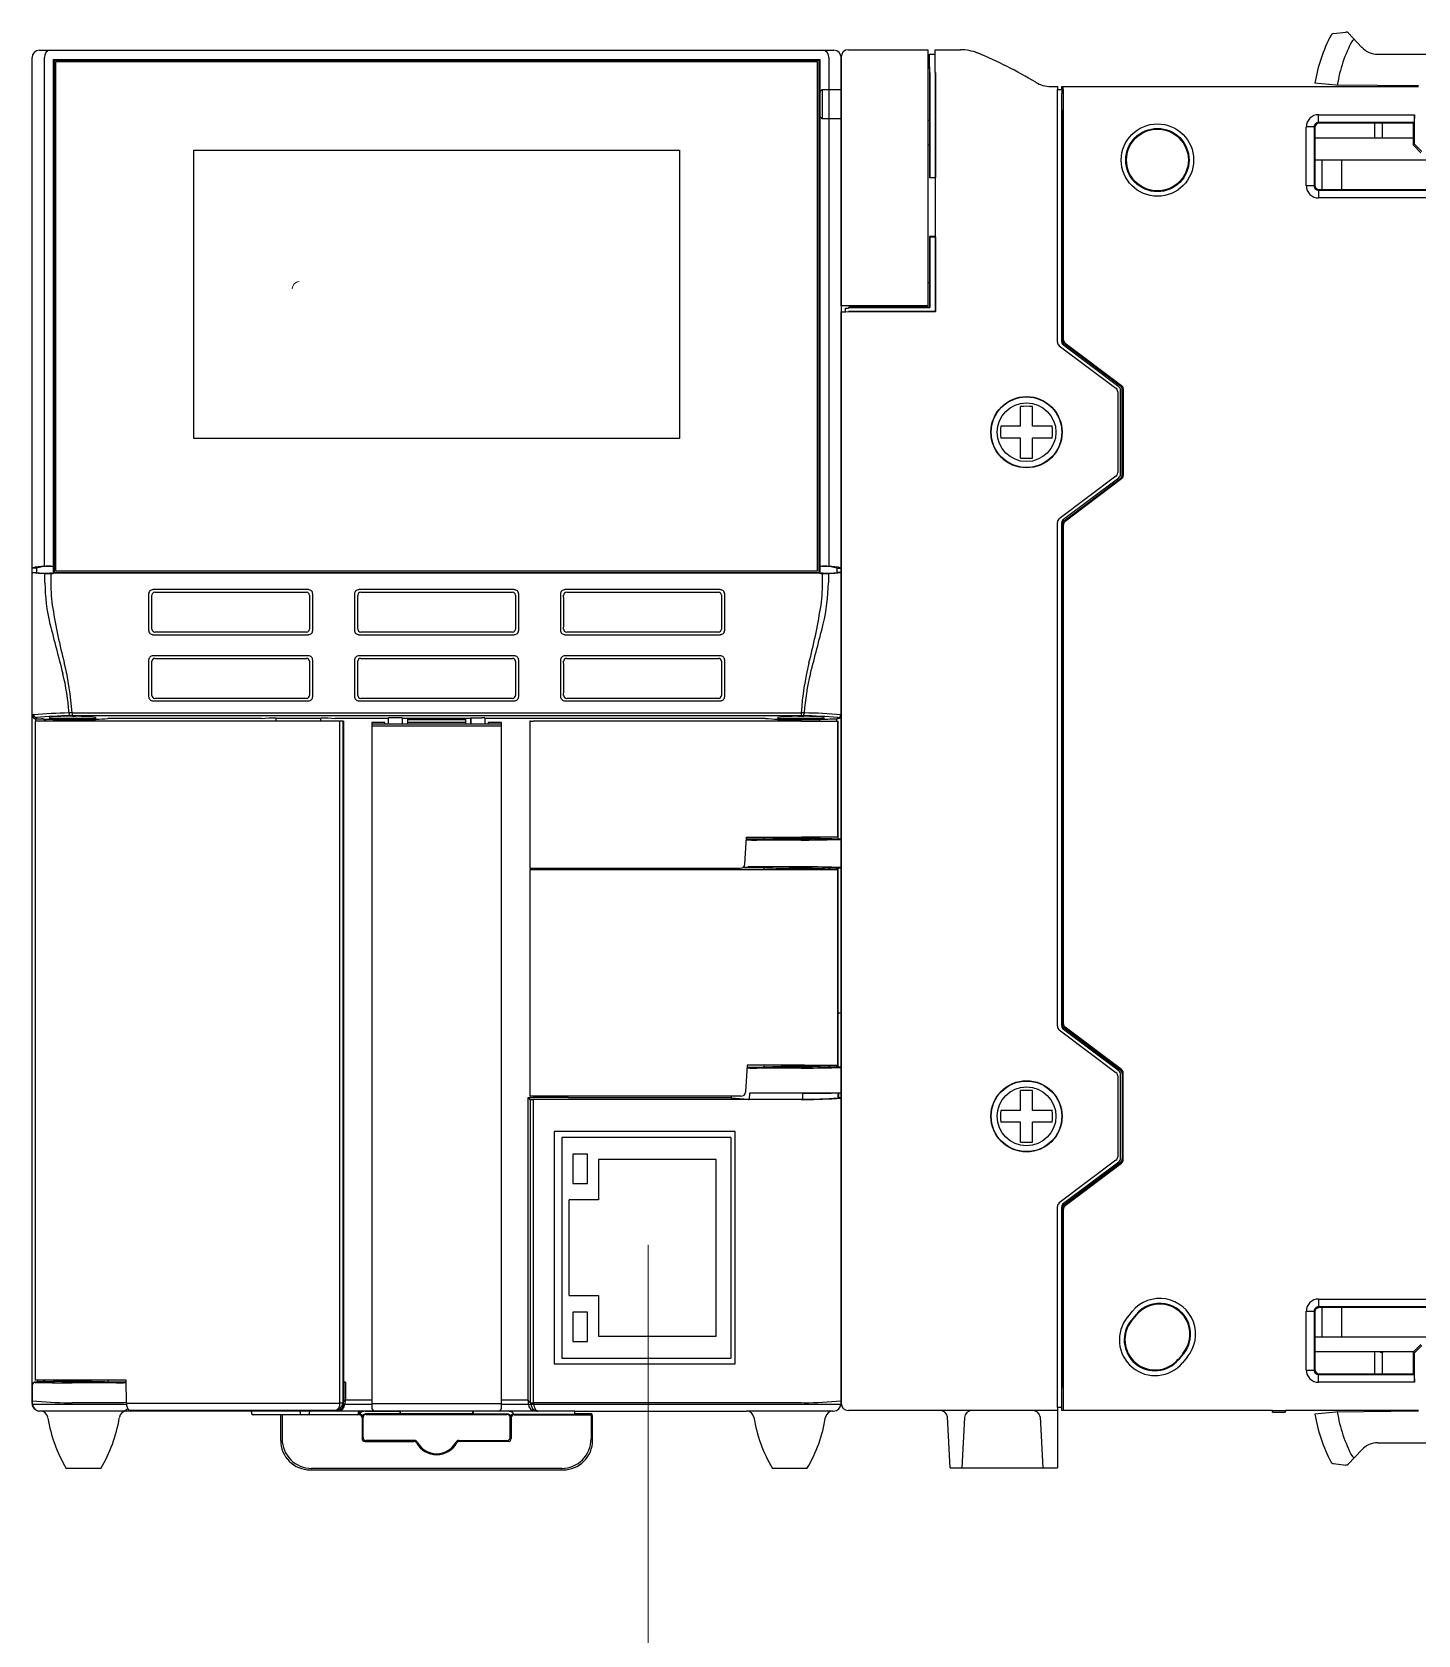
# Model space of a CAD drawing. Extents: x 49673 to 52330, y -5620 to -4375.
# Drawn here: x 52056.9 to 52104, y -4751.1 to -4696.7 of the extents above; entities that cross this region are included whole.
import ezdxf

# ---------------------------------------------------------------- set-up
doc = ezdxf.new("R2010")
doc.units = 0
doc.header["$MEASUREMENT"] = 0
doc.layers.add('1', color=3, linetype='Continuous', lineweight=20)
doc.layers.add('key_geometry', color=2, linetype='Continuous')

# ---------------------------------------------------------------- blocks, each defined once
blk = doc.blocks.new('KV 7500')
at = {"layer": 'key_geometry', "color": 1, "linetype": 'Continuous'}
for p, q in [((0.5, 46.24), (54.5, 46.24)), ((0, -45.74), (0, 45.74)), ((55, 45.74), (55, -45.73)), ((1.07, -46.73), (1.06, -46.68)), ((5.94, -46.68), (5.93, -46.73)), ((6.92, -46.26), (6.43, -46.26)), ((14.89, -46.26), (6.92, -46.26)), ((14.89, -46.26), (14.92, -46.43)), ((15.09, -46.51), (15.02, -46.51)), ((16.93, -46.51), (15.09, -46.51)), ((16.9, -46.61), (16.93, -46.51)), ((16.9, -48.26), (16.9, -46.61)), ((36.9, -46.46), (36.9, -46.26)), ((36.9, -46.26), (48.57, -46.26)), ((38.05, -46.46), (36.9, -46.46)), ((38.1, -46.61), (38.05, -46.46)), ((38.1, -48.26), (38.1, -46.61)), ((54.43, -46.26), (54.47, -46.26)), ((4.68, -50.16), (2.32, -50.16)), ((18.9, -50.26), (36.1, -50.26)), ((52.68, -50.16), (50.32, -50.16))]:
    blk.add_line(p, q, dxfattribs=at)
at = {"layer": 'key_geometry', "linetype": 'Continuous'}
for p, q in [((0.84, 11.15), (0.84, 45.74)), ((1.44, 45.6), (1.5, 45.54)), ((1.44, 45.6), (53.56, 45.6)), ((1.44, 45.6), (1.44, 11.16)), ((53.5, 45.54), (1.5, 45.54)), ((1.5, 45.54), (1.5, 10.74)), ((53.4, 45.44), (1.6, 45.44)), ((1.6, 45.44), (1.6, 10.84)), ((53.4, 10.84), (53.4, 45.44)), ((53.56, 45.6), (53.5, 45.54)), ((53.5, 10.74), (53.5, 45.54)), ((53.56, 11.16), (53.56, 45.6)), ((54.16, 45.74), (54.16, 11.74)), ((11, 39.44), (44, 39.44)), ((11, 19.84), (11, 39.44)), ((44, 39.44), (44, 19.84)), ((44, 19.84), (11, 19.84)), ((0.3, 11.04), (0, 11.04)), ((0.3, 11.04), (0.3, 10.74)), ((0.86, 11.15), (0.84, 11.15)), ((0.87, 11.15), (0.86, 11.15)), ((1.45, 11.14), (1.26, 11.14)), ((1.28, 11.16), (1.44, 11.16)), ((1.44, 11.16), (1.45, 11.14)), ((1.45, 10.69), (1.45, 11.14)), ((53.55, 11.14), (53.56, 11.16)), ((53.74, 11.14), (53.55, 11.14)), ((53.55, 11.14), (53.55, 10.69)), ((53.56, 11.16), (53.72, 11.16)), ((54.14, 11.15), (54.13, 11.15)), ((54.16, 11.15), (54.14, 11.15)), ((54.16, 11.74), (54.16, 11.15)), ((54.7, 11.04), (55, 11.04)), ((54.7, 11.04), (54.7, 10.74)), ((0.02, 10.73), (0, 10.73)), ((0.02, 10.74), (0.3, 10.74)), ((0.02, 10.74), (0.02, 10.73)), ((0.86, 10.04), (0.86, 10.68)), ((1.35, 10.68), (1.26, 10.68)), ((1.28, 10.67), (1.38, 10.67)), ((1.28, 10.67), (1.28, 10.04)), ((1.35, 10.68), (1.45, 10.69)), ((1.38, 10.67), (1.35, 10.68)), ((1.44, 10.68), (1.38, 10.67)), ((1.44, 10.68), (1.45, 10.69)), ((53.56, 10.68), (1.44, 10.68)), ((1.45, 10.69), (1.5, 10.74)), ((1.5, 10.74), (53.5, 10.74)), ((1.6, 10.84), (53.4, 10.84)), ((53.55, 10.69), (53.5, 10.74)), ((53.56, 10.68), (53.55, 10.69)), ((53.55, 10.69), (53.65, 10.68)), ((53.56, 10.68), (53.62, 10.67)), ((53.62, 10.67), (53.65, 10.68)), ((53.62, 10.67), (53.72, 10.67)), ((53.74, 10.68), (53.65, 10.68)), ((53.72, 10.04), (53.72, 10.67)), ((54.14, 10.68), (54.14, 10.04)), ((54.98, 10.74), (54.7, 10.74)), ((54.98, 10.74), (54.98, 10.73)), ((55, 10.73), (54.98, 10.73)), ((7.92, 9.27), (7.92, 6.81)), ((18.78, 9.57), (8.22, 9.57)), ((8.34, 9.4), (18.66, 9.4)), ((19.08, 6.81), (19.08, 9.27)), ((21.92, 9.27), (21.92, 6.81)), ((32.78, 9.57), (22.22, 9.57)), ((22.34, 9.4), (32.66, 9.4)), ((33.08, 6.81), (33.08, 9.27)), ((35.92, 9.27), (35.92, 6.81)), ((46.78, 9.57), (36.22, 9.57)), ((36.34, 9.4), (46.66, 9.4)), ((47.08, 6.81), (47.08, 9.27)), ((18.66, 6.68), (8.34, 6.68)), ((32.66, 6.68), (22.34, 6.68)), ((46.66, 6.68), (36.34, 6.68)), ((8.22, 6.51), (18.78, 6.51)), ((22.22, 6.51), (32.78, 6.51)), ((36.22, 6.51), (46.78, 6.51)), ((7.92, 4.77), (7.92, 2.31)), ((18.78, 5.07), (8.22, 5.07)), ((8.34, 4.9), (18.66, 4.9)), ((19.08, 2.31), (19.08, 4.77)), ((21.92, 4.77), (21.92, 2.31)), ((32.78, 5.07), (22.22, 5.07)), ((22.34, 4.9), (32.66, 4.9)), ((33.08, 2.31), (33.08, 4.77)), ((35.92, 4.77), (35.92, 2.31)), ((46.78, 5.07), (36.22, 5.07)), ((36.34, 4.9), (46.66, 4.9)), ((47.08, 2.31), (47.08, 4.77)), ((2.72, 1.2), (2.72, 1)), ((2.72, 1.2), (52.28, 1.2)), ((8.22, 2.01), (18.78, 2.01)), ((18.66, 2.18), (8.34, 2.18)), ((22.22, 2.01), (32.78, 2.01)), ((32.66, 2.18), (22.34, 2.18)), ((36.22, 2.01), (46.78, 2.01)), ((46.66, 2.18), (36.34, 2.18)), ((52.28, 1.2), (52.28, 1)), ((0.02, 1.07), (0, 1.07)), ((0, 1), (0.04, 1)), ((0.04, 1), (0.1, 1.08)), ((0.04, 1), (0.1, 1.08)), ((0.1, 1.08), (0.1, 1.08)), ((0.1, 1.08), (0.1, 1.08)), ((21.16, 0.64), (0.2, 0.64)), ((0.2, 0.64), (0.2, -44.16)), ((0.22, 0.64), (0.22, -44.16)), ((0.3, 0.88), (0.24, 0.8)), ((0.24, 0.8), (0.65, 0.8)), ((1.19, 0.88), (1.17, 0.77)), ((1.19, 0.79), (1.17, 0.76)), ((1.17, 0.77), (1.17, 0.76)), ((1.19, 0.88), (1.19, 0.79)), ((1.45, 0.72), (1.45, 0.64)), ((1.45, 0.72), (4.05, 0.72)), ((1.99, 0.79), (1.97, 0.75)), ((1.97, 0.75), (1.97, 0.72)), ((52.28, 1), (2.72, 1)), ((2.74, 0.96), (2.76, 0.96)), ((2.74, 0.82), (2.76, 0.82)), ((2.74, 0.8), (2.76, 0.8)), ((3.53, 0.75), (3.51, 0.79)), ((3.53, 0.72), (3.53, 0.75)), ((4.05, 0.64), (4.05, 0.72)), ((4.32, 0.77), (4.31, 0.88)), ((4.31, 0.88), (4.31, 0.79)), ((4.32, 0.76), (4.31, 0.79)), ((4.32, 0.77), (4.32, 0.76)), ((15.6, 0.82), (5.15, 0.82)), ((15.6, 0.82), (16.1, 0.85)), ((16.1, 0.85), (16.54, 0.85)), ((16.57, 0.82), (16.54, 0.85)), ((19.63, 0.82), (16.57, 0.82)), ((16.57, 0.82), (16.58, 0.64)), ((19.62, 0.64), (19.63, 0.82)), ((19.63, 0.82), (19.66, 0.85)), ((19.66, 0.85), (20.1, 0.85)), ((20.1, 0.85), (20.6, 0.82)), ((24.2, 0.82), (20.6, 0.82)), ((20.93, -45.7), (20.93, 0.64)), ((21.13, 0.64), (21.13, -45.7)), ((21.16, 0.64), (21.16, -45.25)), ((23.1, 0.54), (23.1, -46.06)), ((23.99, 0.54), (23.1, 0.54)), ((23.1, 0.44), (31.9, 0.44)), ((31.9, 0.29), (23.1, 0.29)), ((23.99, 0.44), (23.99, 0.54)), ((24.23, 0.85), (24.2, 0.82)), ((24.2, 0.82), (24.2, 0.44)), ((25.18, 0.86), (24.43, 0.86)), ((25.19, 0.83), (25.18, 0.86)), ((25.18, 0.44), (25.18, 0.86)), ((25.19, 0.83), (29.81, 0.83)), ((25.19, 0.44), (25.19, 0.83)), ((25.51, 0.83), (25.51, 0.44)), ((25.51, 0.74), (29.49, 0.74)), ((29.49, 0.54), (25.51, 0.54)), ((29.49, 0.44), (29.49, 0.83)), ((29.82, 0.86), (29.81, 0.83)), ((29.81, 0.83), (29.81, 0.44)), ((29.82, 0.86), (30.57, 0.86)), ((29.82, 0.86), (29.82, 0.44)), ((30.77, 0.85), (30.8, 0.82)), ((35.56, 0.82), (30.8, 0.82)), ((30.8, 0.44), (30.8, 0.82)), ((31.9, 0.54), (31.01, 0.54)), ((31.01, 0.54), (31.01, 0.44)), ((31.9, -46.06), (31.9, 0.54)), ((33.84, 0.64), (33.84, -9.36)), ((33.87, 0.64), (33.84, 0.64)), ((33.87, 0.64), (34.07, 0.64)), ((52.29, 0.64), (34.07, 0.64)), ((38.13, 0.82), (35.57, 0.82)), ((38.13, 0.82), (38.14, 0.82)), ((49.85, 0.82), (38.14, 0.82)), ((50.69, 0.88), (50.68, 0.77)), ((50.69, 0.79), (50.68, 0.76)), ((50.68, 0.77), (50.68, 0.76)), ((50.69, 0.88), (50.69, 0.79)), ((50.95, 0.72), (50.95, 0.64)), ((53.55, 0.72), (50.95, 0.72)), ((51.47, 0.75), (51.3, 0.75)), ((51.49, 0.79), (51.47, 0.75)), ((51.47, 0.75), (51.47, 0.72)), ((51.47, 0.75), (51.47, 0.75)), ((51.55, 0.79), (51.55, 0.72)), ((52.24, 0.96), (52.26, 0.96)), ((52.24, 0.82), (52.26, 0.82)), ((52.24, 0.8), (52.26, 0.8)), ((52.29, 0.64), (52.5, 0.64)), ((52.5, 0.64), (54.8, 0.64)), ((52.83, 0.8), (52.95, 0.74)), ((52.95, 0.72), (52.95, 0.74)), ((53.03, 0.75), (53.01, 0.79)), ((53.03, 0.72), (53.03, 0.75)), ((53.55, 0.64), (53.55, 0.72)), ((53.83, 0.77), (53.81, 0.88)), ((53.81, 0.88), (53.81, 0.79)), ((53.83, 0.76), (53.81, 0.79)), ((53.83, 0.77), (53.83, 0.76)), ((54.35, 0.8), (54.7, 0.8)), ((54.77, 0.87), (54.7, 0.8)), ((54.72, 0.81), (54.8, 0.81)), ((54.78, -7.26), (54.78, 0.64)), ((54.8, -7.26), (54.8, 0.64)), ((48.46, -9.08), (48.56, -7.26)), ((49.7, -7.4), (48.55, -7.4)), ((48.55, -7.43), (48.78, -7.44)), ((48.56, -7.26), (52.29, -7.26)), ((52.27, -7.45), (49.26, -7.45)), ((50.95, -7.26), (50.95, -7.34)), ((53.55, -7.34), (50.95, -7.34)), ((51.47, -7.34), (51.47, -7.36)), ((51.49, -7.41), (51.47, -7.36)), ((51.55, -7.34), (51.55, -7.41)), ((52.26, -7.42), (52.24, -7.42)), ((52.5, -7.26), (52.29, -7.26)), ((54.8, -7.26), (52.5, -7.26)), ((52.85, -7.41), (52.95, -7.36)), ((52.95, -7.36), (52.95, -7.34)), ((53.03, -7.36), (53.01, -7.41)), ((53.03, -7.36), (53.03, -7.34)), ((53.55, -7.34), (53.55, -7.26)), ((54.7, -7.38), (54.37, -7.38)), ((54.7, -7.38), (54.78, -7.4)), ((54.78, -7.4), (54.98, -7.4)), ((54.8, -7.37), (54.8, -6.9)), ((54.8, -6.9), (54.8, -6.9)), ((55, -7.39), (54.8, -7.37)), ((54.98, -7.4), (54.98, -7.43)), ((54.98, -7.43), (54.98, -9.29)), ((33.84, -9.36), (48.14, -9.36)), ((33.84, -9.46), (54.8, -9.46)), ((33.84, -9.46), (33.84, -24.86)), ((48.29, -9.32), (49.7, -9.32)), ((48.34, -9.29), (48.68, -9.28)), ((52.27, -9.27), (49.15, -9.27)), ((50.95, -9.38), (50.95, -9.46)), ((53.55, -9.38), (50.95, -9.38)), ((51.49, -9.31), (51.47, -9.36)), ((51.47, -9.36), (51.47, -9.38)), ((52.24, -9.3), (52.26, -9.3)), ((53.03, -9.36), (53.01, -9.31)), ((53.03, -9.38), (53.03, -9.36)), ((53.55, -9.46), (53.55, -9.38)), ((54.37, -9.34), (54.7, -9.34)), ((54.7, -9.34), (54.78, -9.32)), ((54.78, -9.32), (54.98, -9.32)), ((54.78, -22.76), (54.78, -9.46)), ((54.8, -9.35), (55, -9.33)), ((54.8, -22.76), (54.8, -9.35)), ((54.98, -9.29), (54.98, -9.32)), ((54.8, -19.19), (54.81, -19.19)), ((54.8, -19.19), (54.81, -19.19)), ((48.6, -22.76), (48.5, -24.58)), ((52.29, -22.76), (48.6, -22.76)), ((50.95, -22.76), (50.95, -22.84)), ((53.55, -22.84), (50.95, -22.84)), ((51.47, -22.84), (51.47, -22.86)), ((51.49, -22.91), (51.47, -22.86)), ((51.55, -22.84), (51.55, -22.91)), ((52.5, -22.76), (52.29, -22.76)), ((52.5, -22.76), (54.78, -22.76)), ((52.95, -22.91), (52.95, -22.84)), ((53.03, -22.86), (53.01, -22.91)), ((53.03, -22.86), (53.03, -22.84)), ((53.55, -22.84), (53.55, -22.76)), ((54.8, -22.76), (54.78, -22.76)), ((54.8, -22.87), (54.8, -22.76)), ((55, -22.89), (54.8, -22.87)), ((49.7, -22.9), (48.59, -22.9)), ((48.59, -22.93), (48.79, -22.94)), ((52.27, -22.95), (49.26, -22.95)), ((52.24, -22.92), (52.26, -22.92)), ((54.7, -22.88), (54.37, -22.88)), ((54.7, -22.88), (54.78, -22.9)), ((54.78, -22.9), (54.98, -22.9)), ((54.98, -22.9), (54.98, -22.93)), ((54.98, -22.93), (54.98, -24.64)), ((34.06, -24.96), (33.7, -24.96)), ((33.7, -24.96), (33.87, -25.08)), ((33.7, -24.96), (33.7, -45.51)), ((33.84, -24.86), (33.87, -24.86)), ((34.07, -24.86), (33.87, -24.86)), ((34.06, -24.86), (34.06, -24.96)), ((34.07, -24.95), (34.06, -24.96)), ((34.08, -24.86), (34.07, -24.95)), ((48.18, -24.86), (34.07, -24.86)), ((36.43, -24.95), (34.07, -24.95)), ((36.42, -24.86), (36.43, -24.95)), ((36.43, -24.95), (36.44, -24.96)), ((36.44, -24.96), (36.44, -24.86)), ((47.52, -24.96), (36.44, -24.96)), ((47.53, -24.86), (47.52, -24.96)), ((47.52, -24.96), (48.67, -25.07)), ((48.76, -24.66), (48.74, -25.08)), ((52.36, -24.66), (48.76, -24.66)), ((52.27, -24.65), (49.16, -24.65)), ((52.36, -24.66), (52.36, -24.65)), ((54.78, -24.66), (52.36, -24.66)), ((52.36, -24.66), (52.36, -25.08)), ((54.98, -24.64), (54.78, -24.66)), ((54.78, -24.66), (54.78, -24.99)), ((54.98, -24.99), (54.78, -24.99)), ((55, -24.65), (54.8, -24.66)), ((54.8, -24.66), (54.8, -24.96)), ((55, -24.97), (54.8, -24.96)), ((54.81, -24.66), (54.81, -24.96)), ((54.98, -24.99), (54.98, -45.56)), ((33.87, -45.69), (33.87, -25.08)), ((52.27, -25.08), (34.07, -25.08)), ((34.07, -25.08), (34.07, -45.7)), ((52.36, -25.08), (48.74, -25.08)), ((47.8, -27.26), (35.5, -27.26)), ((35.5, -27.26), (35.5, -43.06)), ((47.5, -27.66), (36, -27.66)), ((36, -27.66), (36, -42.66)), ((47.5, -27.66), (47.5, -42.66)), ((47.8, -43.06), (47.8, -27.26)), ((37.75, -28.79), (36.75, -28.79)), ((36.75, -28.79), (36.75, -30.79)), ((37.75, -30.79), (37.75, -28.79)), ((46.5, -29.16), (38.5, -29.16)), ((38.5, -29.16), (38.5, -31.91)), ((46.5, -41.16), (46.5, -29.16)), ((36.75, -30.79), (37.75, -30.79)), ((38.5, -31.91), (36.5, -31.91)), ((36.5, -38.41), (36.5, -31.91)), ((36.5, -38.41), (38.5, -38.41)), ((38.5, -38.41), (38.5, -41.16)), ((37.75, -39.54), (36.75, -39.54)), ((36.75, -39.54), (36.75, -41.54)), ((37.75, -41.54), (37.75, -39.54)), ((38.5, -41.16), (46.5, -41.16)), ((36.75, -41.54), (37.75, -41.54)), ((35.5, -43.06), (47.8, -43.06)), ((36, -42.66), (47.5, -42.66)), ((0.02, -45.56), (0.02, -44.5)), ((6.4, -44.16), (0.2, -44.16)), ((0.31, -44.3), (0.22, -44.3)), ((0.22, -44.3), (0.22, -44.31)), ((0.38, -44.28), (0.31, -44.3)), ((0.63, -44.28), (0.38, -44.28)), ((1.45, -44.16), (1.45, -44.24)), ((1.45, -44.24), (4.05, -44.24)), ((2.05, -44.24), (2.05, -44.31)), ((5.73, -44.35), (2.73, -44.35)), ((3.45, -44.31), (3.45, -44.24)), ((4.05, -44.24), (4.05, -44.16)), ((5.15, -44.16), (5.15, -44.29)), ((6.4, -44.29), (5.15, -44.29)), ((6.2, -44.34), (6.4, -44.33)), ((6.43, -45.72), (6.4, -44.16)), ((21.3, -44.29), (21.16, -44.29)), ((21.16, -44.32), (21.2, -44.32)), ((21.2, -44.32), (21.3, -44.29)), ((21.2, -44.32), (21.2, -45.62)), ((21.3, -44.29), (21.3, -45.51)), ((0.03, -45.79), (0.02, -45.56)), ((5.76, -45.7), (2.73, -45.7)), ((6.23, -45.68), (6.43, -45.65)), ((6.43, -45.72), (20.93, -45.72)), ((20.93, -45.7), (21.13, -45.7)), ((20.93, -45.72), (20.93, -45.7)), ((21.13, -45.73), (20.93, -45.72)), ((21.13, -45.7), (21.18, -45.76)), ((21.13, -45.7), (21.13, -45.73)), ((21.18, -45.29), (21.16, -45.25)), ((21.18, -45.76), (21.18, -45.29)), ((21.2, -45.62), (21.18, -45.62)), ((21.3, -45.51), (21.2, -45.62)), ((21.28, -45.53), (21.27, -45.79)), ((23.1, -45.51), (21.3, -45.51)), ((23.1, -45.74), (31.9, -45.74)), ((33.7, -45.51), (31.9, -45.51)), ((33.7, -45.51), (33.87, -45.69)), ((33.72, -45.53), (33.73, -45.79)), ((33.9, -45.79), (33.9, -45.69)), ((52.27, -45.7), (34.07, -45.7)), ((34.1, -45.7), (34.1, -45.79)), ((52.27, -45.7), (52.48, -45.69)), ((54.98, -45.56), (54.97, -45.79)), ((0.03, -45.79), (6.43, -45.79)), ((6.43, -46.26), (0.53, -46.26)), ((6.92, -46.26), (6.61, -46.22)), ((20.64, -46.22), (6.61, -46.22)), ((36.9, -46.26), (14.89, -46.26)), ((22.1, -46.51), (16.93, -46.51)), ((17, -46.51), (17, -48.16)), ((18.2, -46.26), (18.22, -46.43)), ((18.85, -46.26), (18.83, -46.43)), ((20.69, -46.26), (20.64, -46.22)), ((21.18, -45.79), (21.27, -45.79)), ((21.27, -45.79), (23.1, -45.79)), ((22.23, -46.51), (22.12, -46.51)), ((22.26, -46.48), (22.17, -46.48)), ((22.19, -46.43), (22.22, -46.26)), ((22.23, -46.51), (22.26, -46.48)), ((22.26, -46.26), (22.26, -46.48)), ((22.46, -46.68), (22.43, -46.71)), ((22.43, -46.71), (22.43, -48.13)), ((22.5, -48.06), (22.5, -46.69)), ((22.67, -46.26), (25.05, -46.26)), ((25, -46.46), (22.67, -46.46)), ((22.7, -46.49), (32.3, -46.49)), ((25.01, -46.45), (25, -46.46)), ((25.01, -46.45), (25.06, -46.26)), ((29.99, -46.45), (25.01, -46.45)), ((25.05, -46.26), (25.05, -46.26)), ((29.99, -46.45), (29.94, -46.26)), ((29.95, -46.26), (29.95, -46.26)), ((32.33, -46.26), (29.95, -46.26)), ((29.99, -46.45), (30, -46.46)), ((30, -46.46), (32.33, -46.46)), ((31.9, -45.79), (54.97, -45.79)), ((32.5, -48.06), (32.5, -46.69)), ((32.54, -46.68), (32.57, -46.71)), ((32.57, -46.71), (32.57, -48.13)), ((32.74, -46.48), (36.88, -46.48)), ((32.77, -46.51), (38, -46.51)), ((36.9, -46.46), (36.88, -46.48)), ((38, -46.51), (38, -48.16)), ((52.29, -46.26), (48.57, -46.26)), ((54.43, -46.26), (52.29, -46.26)), ((22.63, -48.33), (25.96, -48.33)), ((26, -48.26), (22.7, -48.26)), ((29, -48.26), (32.3, -48.26)), ((32.37, -48.33), (29.04, -48.33)), ((36, -50.16), (19, -50.16))]:
    blk.add_line(p, q, dxfattribs=at)
at = {"layer": 'key_geometry', "color": 1, "linetype": 'Continuous'}
for centre, radius, start, end in [((0.5, 45.74), 0.499, 90.1043, 180.1022), ((54.5, 45.74), 0.499, 359.8977, 89.8956), ((0.5, -45.74), 0.5, 179.999, 238.1941), ((54.5, -45.73), 0.5, 312.0471, 360), ((0.53, -45.76), 0.5, 234.2817, 270), ((0.57, -46.76), 0.5, 9.2881, 90.0002), ((10.93, -45.07), 10, 189.605, 210.6286), ((-3.93, -45.07), 10, 329.3714, 350.395), ((6.43, -46.76), 0.5, 89.9998, 170.7119), ((15.02, -46.41), 0.1, 190.1362, 270.0671), ((48.57, -46.76), 0.5, 9.2883, 90), ((58.93, -45.07), 10, 189.2883, 210.6286), ((44.07, -45.07), 10, 329.3714, 350.7117), ((54.43, -46.76), 0.5, 90, 170.7118), ((54.47, -45.76), 0.5, 270, 317.0608), ((18.9, -48.26), 2, 179.997, 270.0029), ((36.1, -48.26), 2, 269.9971, 0.0029)]:
    blk.add_arc(centre, radius, start, end, dxfattribs=at)
at = {"layer": 'key_geometry', "linetype": 'Continuous'}
for centre, radius, start, end in [((1.3, 45.78), 0.463, 95.8867, 184.8701), ((53.7, 45.78), 0.463, 355.1305, 84.1131), ((0.84, 7.87), 3.28, 90.0121, 104.8754), ((1.09, 8.04), 3.1, 89.9868, 104.7578), ((1.13, 5.36), 5.8, 88.5482, 92.6267), ((1.2, 8.69), 2.45, 88.6591, 92.5268), ((53.86, 4.88), 6.28, 87.5282, 91.298), ((53.8, 8.69), 2.45, 87.4732, 91.3409), ((53.91, 8.04), 3.1, 75.2443, 90.012), ((54.17, 8), 3.15, 74.8155, 90.297), ((0.89, 17.04), 6.36, 262.1027, 269.7148), ((1.14, 16.94), 6.26, 262.3159, 269.5719), ((1.24, 23.64), 12.97, 268.3161, 270.1454), ((13.41, 10.17), 12.54, 180.612, 193.5411), ((1.24, 15.57), 4.89, 268.2596, 270.2014), ((13.21, 10.07), 11.94, 180.1657, 188.5749), ((41.79, 10.07), 11.94, 351.4251, 359.8343), ((53.77, 22.67), 12, 269.781, 271.7576), ((53.76, 15.76), 5.07, 269.8345, 271.7045), ((41.59, 10.17), 12.54, 346.4589, 359.388), ((53.86, 16.94), 6.26, 270.4279, 277.6842), ((54.09, 17.31), 6.63, 270.4413, 277.7411), ((8.22, 9.27), 0.299, 89.9736, 180.0264), ((8.34, 9.2), 0.2, 90.1857, 179.8143), ((-108.45, 8.04), 116.59, 359.4291, 0.5709), ((18.66, 9.2), 0.2, 0.1846, 89.8154), ((18.78, 9.27), 0.299, 359.9736, 90.0264), ((135.45, 8.04), 116.59, 179.4291, 180.5709), ((22.22, 9.27), 0.299, 89.9736, 180.0264), ((22.34, 9.2), 0.2, 90.1857, 179.8143), ((-94.45, 8.04), 116.59, 359.4291, 0.5709), ((32.66, 9.2), 0.2, 0.1846, 89.8154), ((32.78, 9.27), 0.299, 359.9736, 90.0264), ((149.45, 8.04), 116.59, 179.4291, 180.5709), ((36.22, 9.27), 0.299, 89.9736, 180.0264), ((36.34, 9.2), 0.2, 90.1857, 179.8143), ((-80.45, 8.04), 116.59, 359.4291, 0.5709), ((46.66, 9.2), 0.2, 0.1846, 89.8154), ((46.78, 9.27), 0.299, 359.9736, 90.0264), ((163.45, 8.04), 116.59, 179.4291, 180.5709), ((40.74, 14.65), 39.84, 189.18, 194.6301), ((14.26, 14.65), 39.84, 345.3699, 350.82), ((422.35, 114.51), 434.58, 194.2908, 194.7493), ((8.22, 6.81), 0.299, 179.9747, 270.0253), ((8.34, 6.88), 0.2, 180.1852, 269.8159), ((18.66, 6.88), 0.2, 270.1831, 359.8159), ((18.78, 6.81), 0.299, 269.9747, 0.0253), ((22.22, 6.81), 0.299, 179.9747, 270.0253), ((22.34, 6.88), 0.2, 180.1852, 269.8159), ((32.66, 6.88), 0.2, 270.1831, 359.8159), ((32.78, 6.81), 0.299, 269.9747, 0.0253), ((36.22, 6.81), 0.299, 179.9747, 270.0253), ((36.34, 6.88), 0.2, 180.1852, 269.8159), ((46.66, 6.88), 0.2, 270.1831, 359.8159), ((46.78, 6.81), 0.299, 269.9747, 0.0253), ((-367.35, 114.51), 434.58, 345.2507, 345.7092), ((-16.72, -0.08), 19.48, 3.7589, 13.8655), ((8.22, 4.77), 0.299, 89.9747, 180.0253), ((8.34, 4.7), 0.2, 90.1841, 179.8159), ((-108.45, 3.54), 116.59, 359.4291, 0.5709), ((18.66, 4.7), 0.2, 0.1831, 89.8169), ((18.78, 4.77), 0.299, 359.9747, 90.0253), ((135.45, 3.54), 116.59, 179.4291, 180.5709), ((22.22, 4.77), 0.299, 89.9747, 180.0253), ((22.34, 4.7), 0.2, 90.1841, 179.8159), ((-94.45, 3.54), 116.59, 359.4291, 0.5709), ((32.66, 4.7), 0.2, 0.1831, 89.8169), ((32.78, 4.77), 0.299, 359.9747, 90.0253), ((149.45, 3.54), 116.59, 179.4291, 180.5709), ((36.22, 4.77), 0.299, 89.9747, 180.0253), ((36.34, 4.7), 0.2, 90.1841, 179.8159), ((-80.45, 3.54), 116.59, 359.4291, 0.5709), ((46.66, 4.7), 0.2, 0.1831, 89.8169), ((46.78, 4.77), 0.299, 359.9747, 90.0253), ((163.45, 3.54), 116.59, 179.4291, 180.5709), ((71.72, -0.08), 19.48, 166.1345, 176.2411), ((-11.95, 0.27), 14.49, 3.6446, 14.3816), ((66.95, 0.27), 14.49, 165.6184, 176.3554), ((8.22, 2.31), 0.299, 179.9736, 270.0264), ((8.34, 2.38), 0.2, 180.1857, 269.8143), ((18.66, 2.38), 0.2, 270.1846, 359.8154), ((18.78, 2.31), 0.299, 269.9736, 0.0264), ((22.22, 2.31), 0.299, 179.9736, 270.0264), ((22.34, 2.38), 0.2, 180.1857, 269.8143), ((32.66, 2.38), 0.2, 270.1846, 359.8154), ((32.78, 2.31), 0.299, 269.9736, 0.0264), ((36.22, 2.31), 0.299, 179.9736, 270.0264), ((36.34, 2.38), 0.2, 180.1857, 269.8143), ((46.66, 2.38), 0.2, 270.1846, 359.8154), ((46.78, 2.31), 0.299, 269.9736, 0.0264), ((3, -33.88), 35.07, 90.7984, 94.7371), ((2.95, -13.26), 14.46, 90.9382, 91.7697), ((2.89, 1.2), 0.384, 180.644, 201.368), ((52.09, -13.13), 14.33, 88.3644, 89.2336), ((52.11, 1.2), 0.384, 338.632, 359.356), ((52.31, -27.23), 28.42, 84.6038, 89.6174), ((54.8, 1.09), 0.2, 307.9637, 0.009), ((0.22, -0.36), 1.44, 94.9849, 98.1571), ((0.24, 1), 0.2, 180.1451, 269.8987), ((0.3, 1.08), 0.202, 181.1994, 269.0248), ((1.08, 0.63), 0.856, 168.7037, 179.2372), ((3.03, -29.93), 30.93, 90.8125, 95.0667), ((1.82, 17.7), 16.95, 266.0327, 267.8207), ((0.58, 0.34), 0.465, 40.8971, 82.3431), ((2.5, 103.56), 102.81, 269.2598, 269.7036), ((2.36, -6.65), 7.62, 87.125, 98.8229), ((2.36, -21.86), 22.68, 89.0327, 92.9499), ((2.57, -10.92), 11.72, 89.1576, 92.8247), ((2.62, 1.08), 0.0866, 194.7358, 252.329), ((2.71, -4.29), 5.29, 89.9771, 91.3414), ((3.14, -6.65), 7.61, 81.1771, 92.8751), ((3.14, -21.86), 22.68, 87.0501, 90.9673), ((2.95, -9.42), 10.22, 86.9061, 91.1116), ((2.99, 103.97), 103.23, 270.2962, 270.7383), ((4.01, 11.54), 10.78, 271.6831, 276.0828), ((24.38, -0.22), 1.08, 87.5432, 98.1504), ((30.62, -0.22), 1.08, 81.8498, 92.4567), ((51.01, 11.82), 11.06, 263.974, 268.2602), ((51.94, 98.09), 97.35, 269.2538, 269.6215), ((51.86, -6.65), 7.61, 87.1249, 98.8229), ((51.86, -21.86), 22.68, 89.0327, 92.9499), ((52.15, 41.97), 41.23, 268.8218, 269.0604), ((52.07, -10.92), 11.72, 89.1577, 92.8247), ((52.64, -6.65), 7.61, 81.1771, 92.875), ((52.64, -21.86), 22.68, 87.0501, 90.9673), ((52.46, -9.42), 10.22, 86.9061, 91.1116), ((52.28, -4.19), 5.18, 88.5935, 90.0352), ((52.38, 1.08), 0.0866, 287.671, 345.2642), ((52, -28.93), 29.93, 84.686, 89.22), ((52.5, 103.56), 102.81, 270.2964, 270.7402), ((53.2, 17.37), 16.62, 272.1615, 273.9852), ((55.49, 0.63), 0.804, 167.9296, 179.152), ((54.77, 1.09), 0.22, 271.6802, 314.1353), ((54.8, 1.01), 0.2, 269.9604, 359.9605), ((54.79, 1.07), 0.188, 314.1916, 359.6551), ((49.19, 6.28), 13.73, 268.319, 270.2815), ((49.6, -7.23), 0.191, 301.2514, 351.9069), ((51.34, -46.39), 39.03, 89.8124, 92.4141), ((52.05, 2.8), 10.22, 266.9064, 271.1113), ((52.43, 4.3), 11.72, 269.1577, 272.8247), ((52.28, 18.95), 26.4, 269.9917, 270.4453), ((52.1, 83.95), 91.4, 270.2397, 271.8057), ((52.74, -83.01), 75.65, 88.767, 89.7798), ((48.15, -9.05), 0.311, 268.3327, 355.1163), ((49.08, -22.56), 13.29, 89.6838, 91.7147), ((51.34, 29.68), 39.04, 267.5864, 270.1874), ((49.57, -9.51), 0.228, 12.2948, 54.3452), ((52.07, -21.02), 11.72, 89.1571, 92.8258), ((52.46, -19.53), 10.23, 86.9065, 91.1105), ((52.28, -35.67), 26.4, 89.5536, 90.0074), ((52.1, -100.61), 91.34, 88.1938, 89.7607), ((52.74, 66.21), 75.57, 270.2196, 271.2336), ((54.4, -9.77), 0.426, 94.6051, 134.1662), ((55.1, -9.46), 0.416, 163.7977, 180.4023), ((54.86, -18.65), 0.547, 265.2454, 285.2882), ((54.86, -18.65), 0.547, 265.243, 285.2939), ((49.6, -22.73), 0.191, 301.2563, 351.8899), ((51.34, -61.89), 39.03, 89.8125, 92.4138), ((52.74, -98.49), 75.62, 88.7669, 89.7801), ((54.4, -22.46), 0.419, 225.4679, 265.5916), ((55.1, -22.76), 0.416, 179.5966, 196.2036), ((49.19, -9.23), 13.72, 268.3176, 270.2825), ((52.05, -12.7), 10.22, 266.9065, 271.1109), ((52.43, -11.2), 11.72, 269.1575, 272.8251), ((52.28, 3.32), 26.27, 269.991, 270.447), ((52.1, 68.4), 91.35, 270.2393, 271.8061), ((48.19, -24.55), 0.311, 268.3312, 355.1175), ((49.12, -30.8), 6.15, 89.6266, 93.3663), ((52.27, -34.15), 9.5, 89.49, 89.9997), ((52.49, 213.74), 238.39, 269.9679, 270.5981), ((51.97, 21.13), 46.2, 270.4775, 273.4844), ((52.1, 20.66), 45.75, 270.4802, 273.6106), ((34.03, -23.47), 1.62, 264.5568, 271.6476), ((48.8, -23.57), 1.51, 264.9702, 267.6295), ((52.28, -11.92), 13.17, 269.9832, 270.8929), ((0.2, -44.51), 0.2, 101.6986, 179.9976), ((0.2, -44.53), 0.2, 137.6613, 179.9995), ((0.21, -44.5), 0.192, 87.6041, 180.321), ((0.22, -44.5), 0.2, 90.0009, 147.0524), ((3.1, 62.21), 106.56, 268.4487, 269.6842), ((-0.02, -44.16), 0.416, 343.7888, 0.4125), ((0.6, -43.85), 0.426, 274.6033, 314.1675), ((2.31, -123.57), 79.31, 90.1899, 91.2142), ((2.75, -14.74), 29.58, 268.6463, 271.3537), ((2.72, -18.01), 26.34, 269.5535, 270.0082), ((3.42, -101.29), 57.03, 88.2611, 89.9697), ((5.81, -31.13), 13.22, 269.6818, 271.7188), ((2.9, -15.13), 30.57, 264.5874, 269.2766), ((2.72, -36.92), 8.78, 268.6598, 270.0246), ((5.83, -41.12), 4.57, 269.1582, 275.0473), ((6.96, -45.81), 0.536, 170.2814, 229.7183), ((20.45, -45.78), 0.477, 293.349, 7.3346), ((20.61, -45.71), 0.511, 273.0464, 357.725), ((34.03, -44.62), 1.08, 261.8481, 272.4576), ((52.1, -15.13), 30.57, 270.7234, 275.4126), ((0.53, -45.76), 0.5, 183.0001, 234.2817), ((6.11, -45.72), 0.538, 269.5672, 316.2809), ((18.31, -46.42), 0.0889, 183.9608, 267.1791), ((18.74, -46.42), 0.0904, 272.496, 355.1446), ((20.69, -45.76), 0.499, 269.9733, 0.0266), ((20.78, -45.77), 0.486, 271.438, 358.5622), ((22.1, -46.41), 0.1, 270, 350.0135), ((22.23, -46.71), 0.2, 359.9958, 90.0032), ((22.26, -46.68), 0.2, 359.9616, 90.0375), ((22.54, -46.55), 0.269, 85.7943, 162.6405), ((22.27, -46.66), 0.196, 1.3794, 84.7838), ((22.92, -46.72), 0.464, 168.6449, 174.7102), ((22.67, -46.67), 0.209, 105.7023, 168.172), ((22.7, -46.69), 0.2, 90.0208, 179.9791), ((22.67, -46.66), 0.4, 90, 105.5889), ((22.67, -46.66), 0.2, 89.9818, 105.5738), ((23.3, -46.06), 0.2, 180, 270), ((21.91, -45.53), 3.22, 343.1715, 346.8569), ((33.09, -45.53), 3.22, 193.1431, 196.8285), ((31.7, -46.06), 0.2, 270, 0), ((32.3, -46.69), 0.2, 0.0206, 89.9794), ((32.33, -46.66), 0.4, 74.4107, 90.0004), ((32.33, -46.66), 0.2, 74.4262, 90.0188), ((32.33, -46.67), 0.209, 11.7707, 74.2984), ((32.46, -46.55), 0.269, 17.3595, 94.2061), ((32.08, -46.72), 0.463, 5.2829, 11.3306), ((32.73, -46.66), 0.196, 95.2168, 178.62), ((32.74, -46.68), 0.2, 89.9615, 180.0384), ((32.77, -46.71), 0.2, 89.9965, 180.0034), ((34.22, -45.77), 0.486, 181.4375, 268.5624), ((34.41, -45.76), 0.504, 182.6567, 232.4427), ((34.81, -45.78), 0.703, 180.5363, 210.8711), ((34.39, -45.79), 0.475, 232.6162, 269.8939), ((34.41, -46.02), 0.243, 210.1085, 263.964), ((33.72, -46.3), 3.17, 356.7319, 0.6624), ((54.47, -45.76), 0.5, 317.0608, 357), ((19, -48.16), 2, 179.997, 270.003), ((22.63, -48.13), 0.2, 179.9979, 270.0022), ((22.7, -48.06), 0.2, 180.0209, 269.9792), ((25.96, -48.53), 0.2, 29.4367, 90.0004), ((26, -48.46), 0.2, 28.1287, 90.0125), ((27.5, -47.66), 1.57, 209.4369, 330.5631), ((27.5, -47.66), 1.5, 208.1411, 331.8589), ((29, -48.46), 0.2, 89.9873, 151.8715), ((29.04, -48.53), 0.2, 89.9996, 150.5633), ((32.3, -48.06), 0.2, 270.0206, 359.9794), ((32.37, -48.13), 0.2, 269.997, 0.0029), ((36, -48.16), 2, 269.997, 0.003)]:
    blk.add_arc(centre, radius, start, end, dxfattribs=at)
blk = doc.blocks.new('kv-xh16ml')
at = {"layer": 'key_geometry', "color": 1, "linetype": 'Continuous'}
for p, q in [((140.98, 225.36), (141.82, 225.46)), ((142.91, 224.42), (141.99, 225.4)), ((107.52, 221.56), (107.52, 223.76)), ((108.02, 224.26), (113.42, 224.26)), ((113.42, 224.26), (113.42, 223.1)), ((113.52, 223.96), (113.92, 223.96)), ((113.52, 223.1), (113.52, 223.96)), ((113.92, 223.96), (113.92, 224.26)), ((113.92, 224.26), (115.64, 224.26)), ((144, 223.95), (163.33, 223.95)), ((113.42, 223.1), (113.52, 223.1)), ((106.22, 221.56), (106.02, 221.36)), ((106.02, 219.76), (106.02, 221.36)), ((106.22, 221.56), (107.52, 221.56)), ((121.77, 221.76), (122.22, 221.76)), ((122.22, 221.76), (122.22, 221.56)), ((122.22, 221.56), (122.51, 221.56)), ((122.51, 221.76), (146.77, 221.76)), ((122.51, 221.56), (122.51, 221.76)), ((141.14, 221.85), (139.72, 221.99)), ((146.77, 221.8), (141.14, 221.85)), ((106.22, 219.56), (106.02, 219.76)), ((107.52, 219.56), (106.22, 219.56)), ((107.52, 206.86), (107.52, 219.56)), ((109.62, 206.86), (107.52, 206.86)), ((107.52, 153.96), (107.52, 206.45)), ((107.52, 206.45), (107.82, 206.45)), ((107.82, 206.45), (107.82, 206.7)), ((107.82, 206.7), (108.02, 206.7)), ((108.07, 206.75), (108.02, 206.74)), ((108.02, 206.74), (108.02, 206.7)), ((109.62, 206.75), (108.07, 206.75)), ((109.62, 206.75), (109.62, 206.86)), ((107.52, 132.26), (107.52, 145.56)), ((122.22, 131.96), (122.22, 127.86)), ((122.51, 131.96), (122.22, 131.96)), ((122.51, 131.76), (122.51, 131.96)), ((114.25, 131.76), (108.02, 131.76)), ((114.93, 127.86), (114.74, 131.34)), ((136.83, 131.76), (122.51, 131.76)), ((136.83, 131.65), (136.83, 131.76)), ((136.83, 131.65), (137.7, 131.65)), ((137.72, 131.76), (137.7, 131.65)), ((146.77, 131.76), (137.72, 131.76)), ((141.14, 131.66), (139.72, 131.52)), ((146.77, 131.71), (141.14, 131.66)), ((142.91, 129.1), (141.99, 128.12)), ((144, 129.57), (163.33, 129.57)), ((114.93, 127.86), (122.22, 127.86)), ((140.98, 128.16), (141.82, 128.06))]:
    blk.add_line(p, q, dxfattribs=at)
at = {"layer": 'key_geometry', "linetype": 'Continuous'}
for p, q in [((113.92, 222.71), (113.92, 223.96)), ((113.42, 223.1), (113.42, 206.86)), ((113.42, 223), (113.52, 223.01)), ((113.52, 223.1), (113.52, 215.56)), ((113.52, 222.71), (113.52, 222.71)), ((113.52, 222.71), (113.54, 222.71)), ((113.54, 222.71), (113.54, 215.57)), ((113.94, 222.71), (113.92, 222.71)), ((113.94, 222.71), (113.94, 215.57)), ((113.94, 206.45), (113.94, 222.71)), ((106.22, 221.56), (106.22, 219.56)), ((107.52, 219.56), (107.52, 221.56)), ((122.22, 204.38), (122.22, 221.56)), ((122.51, 221.56), (122.52, 221.56)), ((122.52, 221.56), (122.52, 221.76)), ((122.52, 221.56), (122.52, 221.26)), ((122.52, 204.41), (122.52, 221.26)), ((122.63, 204.55), (122.63, 221.26)), ((122.52, 220.26), (122.52, 220.26)), ((113.42, 219.46), (113.52, 219.46)), ((122.55, 219.76), (122.55, 204.51)), ((139.67, 219.01), (139.14, 219.01)), ((139.14, 215.01), (139.14, 219.01)), ((139.67, 219.01), (139.67, 215.01)), ((139.97, 219.31), (139.97, 219.84)), ((139.97, 219.84), (146.5, 219.84)), ((146.47, 219.31), (139.97, 219.31)), ((146.42, 219.26), (140.02, 219.26)), ((143.77, 219.26), (143.77, 218.26)), ((143.8, 218.26), (143.8, 219.26)), ((144.3, 219.26), (144.3, 218.26)), ((146.42, 219.26), (146.47, 219.31)), ((146.42, 217.76), (146.42, 219.26)), ((146.42, 219.26), (146.42, 219.26)), ((146.5, 219.84), (146.47, 219.31)), ((146.5, 217.84), (146.5, 219.84)), ((139.72, 218.96), (139.72, 215.06)), ((139.72, 218.26), (146.42, 218.26)), ((113.42, 217.8), (113.52, 217.8)), ((146.42, 217.76), (146.5, 217.84)), ((146.93, 217.26), (146.42, 217.76)), ((146.5, 217.84), (147, 217.34)), ((152.22, 216.76), (139.72, 216.76)), ((140.22, 214.76), (140.22, 216.76)), ((141.52, 216.76), (141.52, 214.76)), ((113.54, 215.57), (113.52, 215.56)), ((113.92, 215.56), (113.52, 215.56)), ((113.54, 215.57), (113.94, 215.57)), ((113.92, 215.56), (113.94, 215.57)), ((113.92, 215.56), (113.92, 211.56)), ((139.67, 215.01), (139.14, 215.01)), ((139.97, 214.71), (139.97, 214.18)), ((139.97, 214.71), (151.97, 214.71)), ((140.02, 214.76), (151.92, 214.76)), ((151.97, 214.18), (139.97, 214.18)), ((113.52, 211.56), (113.52, 206.76)), ((113.54, 211.54), (113.52, 211.56)), ((113.92, 211.56), (113.52, 211.56)), ((113.54, 211.54), (113.94, 211.54)), ((113.54, 211.54), (113.54, 206.74)), ((113.92, 211.56), (113.94, 211.54)), ((113.94, 211.54), (113.94, 206.46)), ((113.52, 208.41), (113.42, 208.41)), ((107.82, 206.45), (108.02, 206.46)), ((108.02, 206.74), (113.54, 206.74)), ((108.02, 206.46), (108.02, 206.45)), ((113.94, 206.46), (108.02, 206.46)), ((113.94, 206.45), (108.02, 206.45)), ((113.42, 206.86), (109.62, 206.86)), ((109.87, 206.75), (109.62, 206.75)), ((109.92, 206.76), (109.87, 206.75)), ((110.24, 206.76), (109.92, 206.76)), ((110.24, 206.76), (110.24, 206.86)), ((110.94, 206.76), (110.24, 206.76)), ((110.94, 206.76), (110.94, 206.86)), ((111.52, 206.76), (110.94, 206.76)), ((111.52, 206.86), (111.52, 206.76)), ((111.53, 206.76), (111.52, 206.76)), ((111.53, 206.86), (111.53, 206.76)), ((112.83, 206.76), (111.53, 206.76)), ((112.83, 206.76), (112.83, 206.86)), ((113.52, 206.76), (112.83, 206.76)), ((113.54, 206.74), (113.52, 206.76)), ((113.94, 206.45), (113.94, 206.46)), ((122.34, 204.14), (126.2, 201.25)), ((126.4, 201.35), (122.64, 204.17)), ((126.5, 201.4), (122.67, 204.27)), ((122.75, 204.31), (126.58, 201.44)), ((126.32, 201.01), (126.32, 195.51)), ((126.52, 195.41), (126.52, 201.11)), ((126.62, 195.36), (126.62, 201.16)), ((126.7, 201.2), (126.7, 195.32)), ((119.72, 198.66), (119.72, 200.01)), ((120.52, 198.66), (120.52, 200.01)), ((119.72, 198.66), (118.37, 198.66)), ((121.88, 198.66), (120.52, 198.66)), ((119.72, 197.86), (118.37, 197.86)), ((119.72, 196.5), (119.72, 197.86)), ((120.52, 196.5), (120.52, 197.86)), ((121.88, 197.86), (120.52, 197.86)), ((126.2, 195.27), (122.34, 192.37)), ((122.64, 192.35), (126.4, 195.17)), ((122.67, 192.24), (126.5, 195.12)), ((126.58, 195.08), (122.75, 192.2)), ((122.22, 157.88), (122.22, 192.13)), ((122.52, 157.91), (122.52, 192.11)), ((122.55, 192), (122.55, 158.01)), ((122.63, 158.05), (122.63, 191.96)), ((122.34, 157.64), (126.2, 154.75)), ((126.4, 154.85), (122.64, 157.67)), ((122.67, 157.77), (126.5, 154.9)), ((126.58, 154.94), (122.75, 157.81)), ((107.52, 145.56), (107.52, 153.96)), ((126.32, 154.51), (126.32, 149.01)), ((126.52, 148.91), (126.52, 154.61)), ((126.62, 154.66), (126.62, 148.86)), ((126.7, 148.82), (126.7, 154.7)), ((119.72, 152.16), (119.72, 153.51)), ((120.52, 152.16), (120.52, 153.51)), ((119.72, 152.16), (118.37, 152.16)), ((121.88, 152.16), (120.52, 152.16)), ((119.72, 151.36), (118.37, 151.36)), ((119.72, 150), (119.72, 151.36)), ((120.52, 150), (120.52, 151.36)), ((121.88, 151.36), (120.52, 151.36)), ((126.2, 148.77), (122.34, 145.87)), ((122.64, 145.85), (126.4, 148.67)), ((126.5, 148.62), (122.67, 145.74)), ((122.75, 145.7), (126.58, 148.58)), ((122.22, 131.96), (122.22, 145.63)), ((122.52, 131.76), (122.52, 145.61)), ((122.55, 145.5), (122.55, 133.76)), ((122.63, 132.26), (122.63, 145.46)), ((127, 138.12), (127.32, 138.51)), ((139.14, 138.51), (139.67, 138.51)), ((139.14, 134.51), (139.14, 138.51)), ((139.67, 138.51), (139.67, 134.51)), ((139.72, 138.46), (139.72, 134.56)), ((139.97, 139.34), (139.97, 138.81)), ((139.97, 139.34), (151.97, 139.34)), ((151.97, 138.81), (139.97, 138.81)), ((151.92, 138.76), (140.02, 138.76)), ((140.22, 136.76), (140.22, 138.76)), ((141.52, 138.76), (141.52, 136.76)), ((127.57, 138.29), (127.25, 137.91)), ((127.29, 137.88), (127.61, 138.26)), ((152.22, 136.76), (139.72, 136.76)), ((146.42, 135.76), (146.93, 136.26)), ((130.76, 135.64), (130.44, 135.25)), ((130.47, 135.22), (130.79, 135.61)), ((131.05, 135.39), (130.73, 135.01)), ((146.42, 135.76), (139.72, 135.76)), ((143.77, 135.76), (143.77, 134.26)), ((143.8, 134.26), (143.8, 135.76)), ((144.14, 135.76), (144.3, 135.69)), ((144.37, 135.76), (144.3, 135.69)), ((144.3, 135.69), (144.3, 134.26)), ((146.42, 134.26), (146.42, 135.76)), ((146.5, 135.68), (146.42, 135.76)), ((147, 136.18), (146.5, 135.68)), ((146.5, 133.68), (146.5, 135.68)), ((139.14, 134.51), (139.67, 134.51)), ((139.97, 134.21), (146.47, 134.21)), ((139.97, 133.68), (139.97, 134.21)), ((140.02, 134.26), (146.42, 134.26)), ((146.42, 134.26), (146.42, 134.26)), ((146.42, 134.26), (146.47, 134.21)), ((146.47, 134.21), (146.5, 133.68)), ((146.5, 133.68), (139.97, 133.68)), ((122.52, 131.96), (122.51, 131.96)), ((115.9, 131.28), (115.72, 127.86)), ((121.04, 131.34), (121.23, 127.86)), ((136.83, 131.76), (137.72, 131.76))]:
    blk.add_line(p, q, dxfattribs=at)
at = {"layer": 'key_geometry', "color": 2, "linetype": 'Continuous'}
blk.add_line((122.22, 131.76), (114.25, 131.76), dxfattribs=at)
at = {"layer": 'key_geometry', "linetype": 'Continuous'}
for centre, radius in [((129.02, 216.76), 2.46), ((129.02, 216.76), 2.15), ((129.02, 216.76), 2.1), ((120.12, 198.26), 2.42), ((120.12, 198.26), 2.4), ((120.12, 198.26), 2), ((120.12, 151.76), 2.42), ((120.12, 151.76), 2.4), ((120.12, 151.76), 2)]:
    blk.add_circle(centre, radius, dxfattribs=at)
at = {"layer": 'key_geometry', "color": 1, "linetype": 'Continuous'}
for centre, radius, start, end in [((150.11, 220.31), 10.52, 151.96, 170.8153), ((141, 225.16), 0.2, 96.5886, 151.2236), ((141.85, 225.26), 0.2, 43.345, 96.3439), ((108.02, 223.76), 0.5, 90, 180), ((115.64, 221.26), 3, 67.5454, 90), ((105.33, 196.31), 30, 59.082, 67.5454), ((144, 225.45), 1.5, 223.3454, 269.9996), ((121.77, 223.76), 2, 239.082, 270), ((108.02, 132.26), 0.5, 180, 270), ((114.25, 131.26), 0.5, 9.2883, 90), ((150.11, 133.2), 10.52, 189.1847, 208.04), ((144, 128.07), 1.5, 90.0004, 136.6546), ((141, 128.35), 0.2, 208.7764, 263.4114), ((141.85, 128.26), 0.2, 263.6561, 316.655)]:
    blk.add_arc(centre, radius, start, end, dxfattribs=at)
at = {"layer": 'key_geometry', "linetype": 'Continuous'}
for centre, radius, start, end in [((150.72, 220.36), 9.59, 151.8058, 171.04), ((142.48, 224.65), 0.311, 111.5013, 131.5701), ((142.39, 224.9), 0.0524, 57.4666, 120.6681), ((120.29, 221.39), 2.34, 356.8601, 9.1399), ((119.85, 219.87), 2.7, 357.5426, 8.1518), ((139.96, 219.02), 0.819, 89.388, 180.6117), ((139.97, 219.01), 0.298, 89.6149, 180.3851), ((140.02, 218.96), 0.3, 90, 180), ((139.96, 215), 0.819, 179.3891, 270.6106), ((139.97, 215), 0.298, 179.6149, 270.3851), ((140.02, 215.06), 0.299, 179.975, 270.0236), ((122.52, 204.38), 0.3, 180, 233.1301), ((122.82, 204.41), 0.3, 179.9996, 233.1309), ((122.85, 204.51), 0.3, 179.9962, 233.1339), ((122.93, 204.55), 0.3, 179.9975, 233.1329), ((126.02, 201.01), 0.3, 0, 53.1301), ((126.22, 201.11), 0.3, 0.0013, 53.1274), ((126.32, 201.16), 0.3, 359.9966, 53.1335), ((126.4, 201.2), 0.3, 359.9968, 53.1319), ((120.12, 187.28), 12.74, 88.2008, 91.7992), ((131.1, 198.26), 12.74, 178.2008, 181.7992), ((109.14, 198.26), 12.74, 358.2008, 1.7992), ((120.12, 209.24), 12.74, 268.2008, 271.7992), ((126.02, 195.51), 0.3, 306.8699, 0), ((126.22, 195.41), 0.3, 306.87, 359.9999), ((126.32, 195.36), 0.3, 306.8654, 0.0045), ((126.4, 195.32), 0.3, 306.8683, 0.0016), ((122.52, 192.13), 0.3, 126.8699, 180), ((122.82, 192.11), 0.3, 126.8696, 180), ((122.85, 192), 0.3, 126.8655, 180.0044), ((122.93, 191.96), 0.3, 126.8665, 180.003), ((122.85, 158.01), 0.3, 179.9965, 233.1332), ((122.93, 158.05), 0.3, 179.9968, 233.1333), ((122.52, 157.88), 0.3, 180, 233.1301), ((122.82, 157.91), 0.3, 180.0001, 233.13), ((126.02, 154.51), 0.3, 0, 53.1301), ((126.22, 154.61), 0.3, 0.0002, 53.1295), ((126.32, 154.66), 0.3, 359.9956, 53.1341), ((126.4, 154.7), 0.3, 359.9972, 53.1326), ((120.12, 140.78), 12.74, 88.2008, 91.7992), ((131.1, 151.76), 12.74, 178.2008, 181.7992), ((109.14, 151.76), 12.74, 358.2008, 1.7992), ((120.12, 162.74), 12.74, 268.2008, 271.7992), ((126.02, 149.01), 0.3, 306.8699, 0), ((126.22, 148.91), 0.3, 306.8709, 359.9993), ((126.32, 148.86), 0.3, 306.8653, 0.0046), ((126.4, 148.82), 0.3, 306.8669, 0.003), ((122.52, 145.63), 0.3, 126.8699, 180), ((122.82, 145.61), 0.3, 126.8702, 179.9997), ((122.85, 145.5), 0.3, 126.8664, 180.0037), ((122.93, 145.46), 0.3, 126.8661, 180.0036), ((129.18, 136.95), 2.43, 320.1381, 140.1381), ((129.18, 136.95), 2.1, 320.1381, 140.1381), ((129.18, 136.95), 2.05, 320.1381, 140.1381), ((139.96, 138.52), 0.819, 89.3881, 180.612), ((139.97, 138.51), 0.298, 89.6142, 180.3859), ((140.02, 138.46), 0.299, 89.9754, 180.0249), ((128.86, 136.57), 2.43, 140.1381, 320.1381), ((128.86, 136.57), 2.1, 140.1381, 320.1381), ((128.86, 136.57), 2.05, 140.1381, 320.1381), ((139.96, 134.5), 0.819, 179.3882, 270.6118), ((139.97, 134.5), 0.298, 179.6141, 270.3857), ((140.02, 134.56), 0.3, 180, 270), ((120.21, 133.63), 2.34, 350.8601, 3.1398), ((120.16, 132.14), 2.48, 351.1957, 2.8043), ((116.4, 131.26), 0.5, 89.9999, 177.0457), ((120.55, 131.26), 0.5, 9.2882, 90.0001), ((150.72, 133.16), 9.59, 188.96, 208.1942), ((142.48, 128.86), 0.311, 228.4299, 248.4987), ((142.39, 128.62), 0.0524, 239.3319, 302.5334)]:
    blk.add_arc(centre, radius, start, end, dxfattribs=at)
blk = doc.blocks.new('kv-ep21v')
at = {"layer": '1', "color": 1, "linetype": 'Continuous'}
blk.add_arc((28.84, 133.14), 0.5, 91.9099, 180, dxfattribs=at)

msp = doc.modelspace()

# ---------------------------------------------------------------- linework, layer by layer
at = {"lineweight": 0}
msp.add_line((52077.886, -4737.872), (52077.886, -4762.133), dxfattribs=at)

# ---------------------------------------------------------------- block references
at = {"xscale": 0.5, "yscale": 0.5, "zscale": 0.5}
for name, p in [('kv-xh16ml', (52030.681, -4809.385)), ('kv-ep21v', (52051.612, -4771.953))]:
    msp.add_blockref(name, p, dxfattribs=at)
at = {"lineweight": 0, "xscale": 0.5, "yscale": 0.5, "zscale": 0.5}
msp.add_blockref('KV 7500', (52056.943, -4720.391), dxfattribs=at)

doc.saveas('drawing.dxf')
